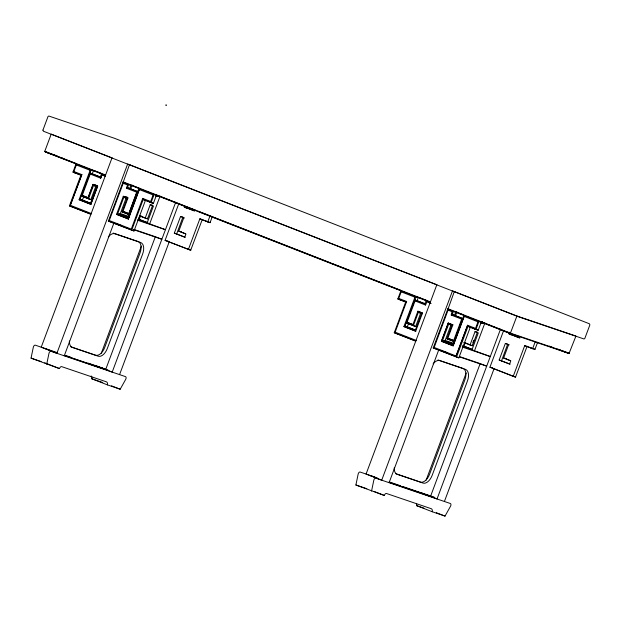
<?xml version="1.0" encoding="UTF-8"?>
<svg xmlns="http://www.w3.org/2000/svg" width="621" height="621" viewBox="0 0 621 621"><rect width="100%" height="100%" fill="white"/><g stroke="black" fill="none" stroke-linecap="round" stroke-linejoin="round"><path stroke-width="0.93" d="M112.036 157.866L51.209 134.105L44.79 151.276L45.193 151.881L105.632 175.495M46.707 364.24L48.981 353.318A2.034 1.157 -68.7 0 1 50.938 351.284L125.512 376.637A2.034 1.157 -68.7 0 1 125.683 379.392L120.195 389.227L107.417 384.88A3.633 2.073 -68.7 0 0 106.439 381.845L61.658 366.631A2.383 1.358 -68.7 0 0 59.476 368.587L31.05 358.131L33.324 347.201A2.034 1.157 -68.7 0 1 35.281 345.167L57.109 352.588M371.544 491.11L373.819 480.188A2.034 1.157 -68.7 0 1 375.775 478.154L450.349 503.507A2.034 1.157 -68.7 0 1 450.52 506.262L445.032 516.098L432.255 511.751A3.633 2.073 -68.7 0 0 431.277 508.715L386.495 493.493A2.383 1.358 -68.7 0 0 384.314 495.457L355.887 485.001L358.162 474.071A2.034 1.157 -68.7 0 1 360.118 472.038L374.673 476.982M436.858 284.728L129.486 164.681L123.144 182.326M448.106 310.174L447.663 309.149L510.276 333.524L569.038 353.473L575.939 336.062L516.936 316.004L454.316 291.552L447.982 309.196M91.14 203.385L80.148 199.209L79.146 199.683L90.86 204.301L97.637 186.176L96.713 186.657L90.464 203.385L90.93 204.34M128.811 213.709C130.045 215.603 126.606 217.692 128.415 218.98L139.321 189.607C138.46 186.665 138.77 191.951 136.845 192.207L128.904 213.678L122.95 211.373L122.05 211.792L129.253 214.734M138.988 188.543L128.004 218.375M417.995 311.284L418.282 312.293L421.597 313.605L415.317 330.186L415.767 331.21M467.652 325.319L468.009 326.374L475.919 329.464L478.97 321.305L481.267 322.089L478.224 330.248L474.265 328.82M81.421 175.269L72.999 172.102L75.995 163.936L76.336 164.953L73.876 171.543L72.952 172.071L80.909 175.192L69.436 205.877L90.945 214.276M81.856 174.641L70.305 205.326L69.389 205.846L90.557 214.012M90.293 174.082L89.882 173.026L92.242 173.81L93.437 170.62L91.054 169.82L90.161 170.239L79.077 199.745L90.852 204.348L97.66 186.137L93.057 184.344L88.066 197.695L82.244 195.421M79.441 199.403L80.016 199.225L91.132 169.836M82.453 199.993L83.649 196.803L90.829 199.605L95.82 186.246C90.938 185.167 93.065 182.714 97.637 186.176M93.103 184.406L88.058 197.866L88.454 198.782L90.829 199.605M100.718 178.149L100.253 177.202L101.502 173.903L101.844 174.92L105.384 176.302M100.656 178.118L101.844 174.92L100.641 178.165L90.224 174.043L82.22 195.46L81.297 195.988L88.524 198.821L93.515 185.462L96.721 186.704M111.982 157.936L41.227 347.186L56.884 353.302L127.639 164.053L129.944 164.837M430.524 302.373L122.919 182.248L108.388 221.092L134.004 230.981L145.477 200.288L153.387 203.377L156.438 195.219L154.132 194.435L153.154 194.847L150.616 201.639L151.012 202.555L153.387 203.377M122.919 182.248L123.206 183.265L109.265 220.54L108.349 221.068L134.004 230.981M64.258 355.81L113.845 223.187M137.854 191.742L127.421 187.666L129.727 188.45L130.922 185.26L128.617 184.476L127.421 187.666L126.474 188.21M116.686 214.392L117.555 213.841L119.938 214.633L126.125 198.083C117.579 195.289 131.155 196.632 127.072 198.573L122.081 211.924L129.766 214.812M130.713 188.652L132.063 185.027M136.775 192.277L128.803 213.608L122.974 211.334L127.973 197.975L123.369 196.174L116.562 214.385L128.337 218.988M128.275 218.871L139.259 189.49M138.708 218.926L139.709 216.255M139.275 219.531L140.525 215.735M139.834 215.992L145.213 218.095L150.212 204.736L152.603 205.202M154.132 194.435L151.082 202.593L143.172 199.504L142.814 198.456M152.518 205.52L147.519 218.879L145.213 218.095M101.293 353.271L141.371 246.087M149.521 224.282L160.055 196.127M175.704 202.236L112.199 372.103L96.542 365.994M190.484 249.308L190.748 250.255L165.085 240.366L178.933 203.323M119.574 374.61L169.339 241.507M183.769 217.839L178.77 231.198L185.951 234.001L184.755 237.199L174.33 233.123L180.517 216.574L182.916 217.04M182.822 217.358L176.597 234.109M188.388 249.471L199.869 218.778L210.131 222.652L210.077 222.062M199.869 218.778L207.771 221.868L210.146 215.526M212.11 217.21L210.077 222.652L207.771 221.868M415.395 340.882L394.226 332.716L395.142 332.196L406.646 301.464L405.692 301.985L394.273 332.747L415.783 341.146M415.131 300.952L414.681 299.927L417.079 300.68L418.275 297.49L415.891 296.691L414.991 297.11L403.914 326.615L415.69 331.218L422.497 313.007L417.894 311.214L412.911 324.667L413.361 325.691L415.659 326.475L420.658 313.116L422.28 313.752M415.697 331.172L403.984 326.553L404.908 326.072L415.969 296.706M420.658 313.116L418.352 312.332L413.361 325.691L406.134 322.858L407.058 322.33L415.061 300.913L425.478 305.035C429.057 297.995 423.491 301.946 425.556 305.02M404.908 326.072L407.291 326.863L408.486 323.673L406.181 322.889M436.819 284.806L366.064 474.056L381.721 480.173L452.476 290.923L454.782 291.707M447.757 309.118L433.225 347.962L458.834 357.851L470.314 327.158L475.678 329.254M452.383 311.882L451.188 315.072L461.737 319.155M465.416 315.942L463.879 315.414L452.802 344.826L453.183 345.812L441.477 341.24L448.253 323.114L452.856 324.899L447.788 338.243L446.872 338.771L454.091 341.597L453.648 340.58L461.682 319.078L462.684 318.612L452.259 314.536L451.265 315.049L452.484 311.75L453.377 311.331L455.76 312.13L454.564 315.321L452.259 314.536L453.454 311.346M389.095 482.68L438.682 350.058M441.477 341.24L442.393 340.712L444.776 341.503L450.962 324.954L448.595 324.131L448.253 323.114M452.787 324.884L451.855 325.365L446.91 338.794L454.603 341.682M455.55 315.522L456.901 311.897M454.029 341.566L462.614 318.596M453.113 345.734L464.097 316.361L463.879 315.414M456.078 355.942L467.551 325.249L475.562 328.408L477.991 321.717L478.97 321.305M470.314 327.158L468.009 326.374L456.536 357.067L456.086 356.043L467.597 325.319M463.608 346.557L465.362 342.606M463.771 342.513L470.05 344.965L475.049 331.606L477.464 332.196M472.736 342.947L473.738 340.277M477.355 332.39L472.356 345.75L470.05 344.965M482.494 321.647L481.896 323.238L480.157 322.563M426.13 480.142L466.208 372.957M474.7 350.244L484.892 322.998M480.173 363.595L430.508 496.427L388.901 482.284M500.542 329.107L437.037 498.973L421.38 492.864M515.585 376.675L515.531 377.118L513.225 376.342L489.922 367.236L503.437 331.102M444.411 501.481L494.176 368.377M508.607 344.709L503.608 358.069L510.788 360.871L509.593 364.069L499.168 359.994L505.354 343.444L507.66 344.228L501.496 360.91M519.979 336.287L519.381 337.886L508.956 333.811L509.554 332.212M481.531 321.981L510.276 333.524L516.936 316.004M513.225 376.342L524.698 345.649L535.007 349.204M535.325 341.488L532.608 348.738L524.698 345.649M537.631 342.272L534.914 349.522L530.963 348.094M90.487 203.315L80.086 199.201M127.973 217.955L117.633 213.849L123.82 197.299L127.072 198.573M202.26 219.531L190.694 250.247L165.085 240.366M475.507 328.408L475.919 329.464M139.019 219.547L147.837 222.66M141.161 215.805L140.346 216.069L147.573 218.879L147.456 218.157M511.013 334.944L511.3 334.626L508.956 333.811M186.052 208.144L186.471 207.756L184.119 206.94L194.544 211.016M506.62 358.659L503.608 358.069M167.965 241.026L167.391 241.15M492.663 367.95L489.922 367.236M451.909 325.443L448.657 324.17L442.47 340.719L452.895 344.795L452.841 345.245M181.379 231.959L178.77 231.198M465.478 342.916L472.41 345.75L472.294 345.028M81.786 174.633L80.909 175.192M100.315 177.094L89.936 173.026M88.166 197.765L82.29 195.475M150.67 201.538L142.714 198.378L131.233 229.242L131.699 230.197L143.172 199.504L145.477 200.288M131.341 229.141L109.343 220.548M425.144 303.964L414.774 299.896M412.949 324.636L407.128 322.346M415.356 330.155L404.985 326.079L404.279 326.273M453.687 340.541L447.865 338.251M456.125 356.012L434.102 347.411L433.179 347.892L458.834 357.851M73.946 171.559L81.809 174.594L70.328 205.287L91.45 213.577M128.617 184.476L127.647 184.879L126.35 188.202L136.899 192.285M398.783 298.422L397.789 298.942L405.746 302.054M395.22 332.204L416.287 340.448M434.18 347.418L448.044 310.135L452.461 311.858M57.085 155.925L45.193 151.881L75.56 163.424M60.229 157.439L62.938 158.355M74.652 172.747L76.957 173.531M149.428 201.949L151.734 202.733M206.125 221.223L208.431 222.007M507.691 332.204L569.519 353.233M399.373 299.493L397.836 298.973L400.887 290.814L401.236 291.862M399.489 299.617L401.795 300.401M81.343 196.019L83.649 196.803M119.938 213.43L128.982 216.504M138.033 219.578L165.442 229.685L137.404 220.152M119.31 214.004L129.261 217.389M174.33 233.123L185.322 237.3M133.631 229.343L155.335 236.725L105.671 369.557L64.064 355.414M114.823 223.281L121.157 225.431M133.818 229.739L161.864 239.271L155.77 236.896M444.776 340.3L453.819 343.374M462.87 346.448L490.28 356.555L462.241 347.023M444.147 340.875L453.198 343.949M499.168 359.994L510.159 364.17M113.162 233.054L138.087 241.522A10.231 5.837 -68.7 0 1 140.036 252.988L104.701 347.496A10.231 5.837 -68.7 0 1 95.587 355.196L70.662 346.728M460.277 356.827L479.272 363.285M438.76 349.84L446.903 352.612M459.563 356.912L486.701 366.142L480.607 363.759M437.999 359.924L462.924 368.393A10.231 5.837 -68.7 0 1 464.873 379.858L429.538 474.366A10.231 5.837 -68.7 0 1 420.417 482.067L395.499 473.59M65.298 355.367L70.755 357.222M88.035 363.099L103.102 368.222M45.682 348.831L57.194 353.147M100.998 367.64L102.473 368.137M65.073 355.623L103.063 368.54M31.05 358.131L41.087 361.538M91.171 375.953A3.633 2.073 -68.7 0 1 91.768 378.771L102.713 382.489M390.135 482.238L400.134 485.638M402.866 486.569L434.7 497.39M370.512 475.702L374.207 476.959M425.835 494.51L429.522 495.76M389.01 482.191L427.9 495.411M355.887 485.001L366.84 488.719M416.435 503.406A3.633 2.073 -68.7 0 1 416.598 505.641L423.902 508.118M557.324 349.173L568.82 353.427L557.984 349.196M549.274 346.107L553.785 347.869M44.79 151.276L105.617 175.037M123.067 181.844L430.446 301.899M447.904 308.715L510.516 333.174M93.608 170.472L100.819 173.29M131.497 185.268L139.616 188.442M156.756 195.134L196.453 210.643M198.254 211.342L290.271 247.282M292.08 247.989L329.968 262.784M331.769 263.49L401.236 290.62M418.375 297.319L426.495 300.486M456.272 312.115L463.483 314.932M155.887 195.801L157.625 196.477M186.424 207.725L194.241 210.775M480.724 322.672L482.463 323.347M511.262 334.595L519.948 337.987M155.32 195.693L157.059 196.368M76.399 164.992L90.13 170.301M123.269 183.304L127.67 185.019M414.975 297.218L401.174 291.823L398.713 298.414L406.646 301.464M431.106 303.514L426.751 301.829M464.097 316.361L478.015 321.849M92.242 173.81L100.936 177.202M129.727 188.45L138.421 191.842M417.079 300.68L425.765 304.073M454.564 315.321L463.25 318.713M400.141 299.749L406.258 302.14M476.571 329.604L478.224 330.248M150.212 204.736L153.457 206.001L147.27 222.559L138.584 219.159M180.517 216.574L184.445 217.994M475.049 331.606L478.294 332.872L472.107 349.429L462.552 345.695M505.354 343.444L509.282 344.865M452.81 324.845L448.207 323.044L441.399 341.255L453.175 345.858L464.166 316.431M417.941 311.276L422.474 313.046L421.597 313.605M181.076 231.982L185.563 233.737M505.913 358.853L510.4 360.607M407.081 322.291L412.903 324.566M447.811 338.204L453.633 340.479M409.379 324.022L415.659 326.475M463.74 346.487L463.988 346.138L471.805 349.188M119.938 214.633L128.625 218.025M407.291 326.863L415.107 329.922M444.776 341.503L452.593 344.562M116.639 214.369L128.345 218.941M492.228 368.02L515.531 377.118L527.12 346.239M103.917 368.501L108.264 370.194M428.754 495.372L434.739 497.801M373.438 476.563L377.785 478.263M111.501 385.827L120.195 389.227M436.33 512.698L445.032 516.098M91.768 378.771L107.417 384.88M416.598 505.641L432.255 511.751M44.696 362.811L59.476 368.587M373.881 491.382L384.314 495.457M139.399 189.599L153.177 194.978M108.295 236.935A10.231 5.837 -68.7 0 1 114.877 233.768L140.695 242.547A10.231 5.837 -68.7 0 1 142.644 254.005L107.309 348.513A10.231 5.837 -68.7 0 1 98.196 356.213L72.378 347.442A10.231 5.837 -68.7 0 1 69.381 341.022M433.132 363.805A10.231 5.837 -68.7 0 1 439.715 360.638L465.533 369.417A10.231 5.837 -68.7 0 1 467.481 380.875L432.146 475.383A10.231 5.837 -68.7 0 1 423.033 483.084L397.215 474.312A10.231 5.837 -68.7 0 1 394.219 467.892M42.927 130.138L43.416 131.225L518.279 316.694L584.058 338.996L584.819 338.437L589.896 324.861L589.407 323.774L114.543 138.304L48.764 116.003L48.003 116.562L42.927 130.138M166.063 104.941L166.102 105.36L166.063 104.941"/></g></svg>
